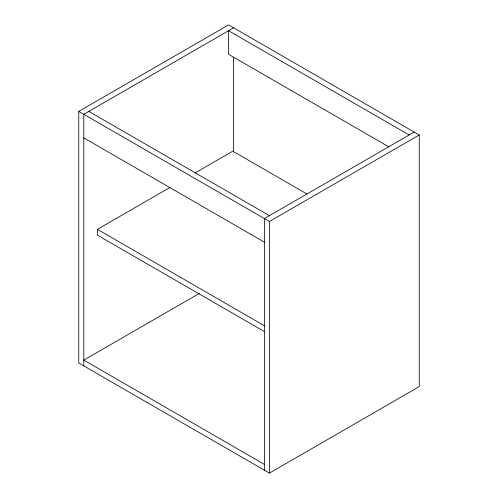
<?xml version="1.0" encoding="UTF-8"?>
<svg xmlns="http://www.w3.org/2000/svg" width="498" height="498" viewBox="0 0 498 498"><rect width="100%" height="100%" fill="white"/><g stroke="black" fill="none" stroke-linecap="round" stroke-linejoin="round"><path stroke-width="0.75" d="M78.759 111.396L228.57 24.9L419.241 134.983L419.241 386.604L269.43 473.1L78.759 363.017L78.759 111.396L269.43 221.479L419.241 134.983M233.612 27.807L83.795 114.303L83.795 365.924M264.531 331.643L97.415 235.162L97.415 229.341L170.154 187.348M195.079 172.962L232.79 151.18L306.917 193.977M414.205 132.076L264.388 218.566L264.388 470.193M199.349 293.397L83.795 360.11L264.388 464.373M409.163 134.983L228.57 30.72L228.57 54.307L388.95 146.904M88.837 111.396L269.43 215.659M83.795 137.89L264.388 242.159M97.415 229.341L264.531 325.829M269.43 221.479L269.43 473.1M233.612 57.32L233.612 152.071"/></g></svg>
